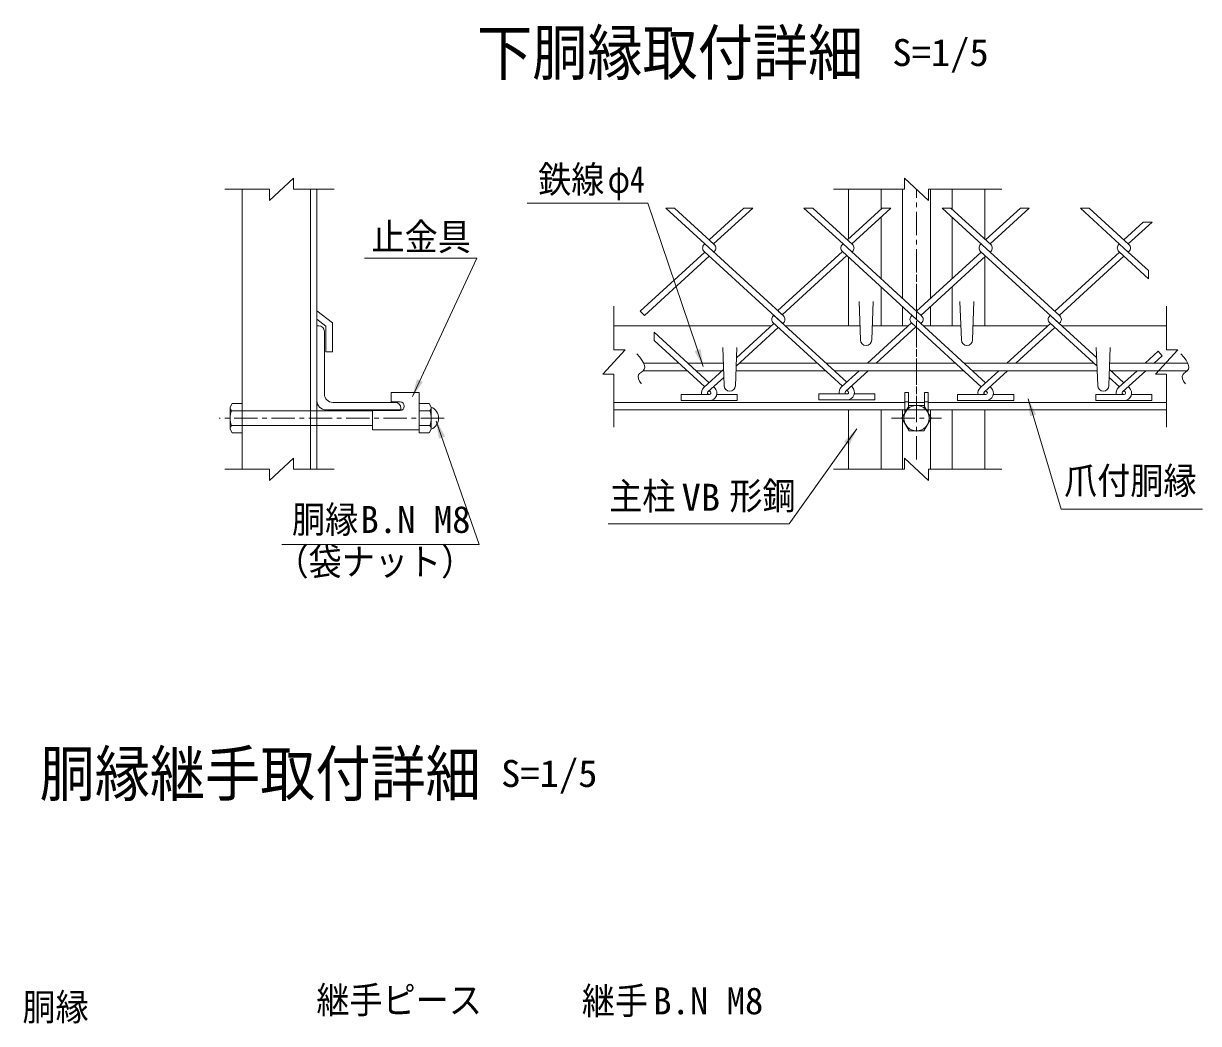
# Model space of a CAD drawing. Units: millimetres, scale not verified, with parts at other scales. Extents: x -4455 to 4455, y -3150 to 3150.
# Drawn here: x 781 to 2668, y -1538 to 69 of the extents above; entities that cross this region are included whole.
import ezdxf
from ezdxf.enums import TextEntityAlignment as Align

# ---------------------------------------------------------------- set-up
doc = ezdxf.new("R2010")
doc.units = ezdxf.units.MM
doc.header["$LTSCALE"] = 30
doc.linetypes.add('DASHED', pattern=[7.5, 6, -1.5])
doc.linetypes.add('USER1', pattern=[2, 1.25, -0.25, 0.25, -0.25])
doc.layers.add('0-4_7詳細', color=7, linetype='Continuous', lineweight=18)
doc.styles.add('ＭＳ ゴシック', font='')
doc.styles.get('ＭＳ ゴシック').set_extended_font_data('MS Gothic')

msp = doc.modelspace()

# ---------------------------------------------------------------- linework, layer by layer
at = {"layer": '0-4_7詳細', "color": 4}
for p, q in [((1214.8, -179.63), (1176.03, -215.63)), ((1214.8, -197.63), (1214.8, -179.63)), ((2196.04, -179.63), (2234.82, -215.63)), ((2196.04, -197.63), (2196.04, -179.63)), ((1176.03, -197.63), (1104.46, -197.63)), ((1176.03, -197.63), (1176.03, -215.63)), ((1214.8, -197.63), (1280.07, -197.63)), ((2196.04, -197.63), (2082.1, -197.63)), ((2234.82, -197.63), (2352.62, -197.63)), ((2234.82, -197.63), (2234.82, -215.63)), ((1729.34, -455.72), (1729.34, -385.53)), ((2617, -455.72), (2617, -385.53)), ((1729.34, -455.72), (1747.34, -455.72)), ((2599, -494.5), (2635, -455.72)), ((2617, -455.72), (2635, -455.72)), ((1729.34, -494.5), (1729.34, -580.08)), ((2617, -494.5), (2599, -494.5)), ((2617, -494.5), (2617, -580.08)), ((1214.8, -629.53), (1176.03, -665.53)), ((1214.8, -647.53), (1214.8, -629.53)), ((2196.04, -629.53), (2234.82, -665.53)), ((2196.04, -647.53), (2196.04, -629.53)), ((1176.03, -647.53), (1104.46, -647.53)), ((1176.03, -647.53), (1176.03, -665.53)), ((1214.8, -647.53), (1280.07, -647.53)), ((2196.04, -647.53), (2082.1, -647.53)), ((2234.82, -647.53), (2352.62, -647.53)), ((2234.82, -647.53), (2234.82, -665.53))]:
    msp.add_line(p, q, dxfattribs=at)
at = {"layer": '0-4_7詳細', "lineweight": 9}
for p, q in [((1132.23, -647.53), (1132.23, -197.63)), ((1241.73, -647.53), (1241.73, -197.63)), ((1252.23, -647.53), (1252.23, -197.63)), ((2105.93, -277.55), (2105.93, -197.63)), ((2158.43, -229.44), (2158.43, -197.63)), ((2192.93, -373.07), (2192.93, -197.63)), ((2237.93, -373.07), (2237.93, -197.63)), ((2272.43, -229.44), (2272.43, -197.63)), ((2324.93, -277.55), (2324.93, -197.63)), ((2158.43, -341.45), (2158.43, -242.46)), ((2272.43, -341.45), (2272.43, -242.46)), ((2105.93, -417.06), (2105.93, -306.37)), ((2324.93, -417.06), (2324.93, -306.37)), ((2158.43, -417.06), (2158.43, -354.47)), ((2272.43, -417.06), (2272.43, -354.47)), ((1252.23, -393), (1277.37, -412.44)), ((2123.18, -378.06), (2125.43, -439.56)), ((2145.68, -378.06), (2143.43, -439.56)), ((2192.93, -417.06), (2192.93, -386.09)), ((2237.93, -417.06), (2237.93, -386.09)), ((2285.18, -378.06), (2287.43, -439.56)), ((2307.68, -378.06), (2305.43, -439.56)), ((1252.23, -406.27), (1266.87, -417.59)), ((1277.37, -458.59), (1277.37, -412.44)), ((1252.23, -417.06), (1252.23, -537.06)), ((1252.23, -417.06), (1255.23, -417.06)), ((1264.23, -426.06), (1264.23, -526.56)), ((1266.87, -458.59), (1266.87, -417.59)), ((1982.1, -417.06), (1729.34, -417.06)), ((2124.61, -417.06), (2004.7, -417.06)), ((2201.99, -417.06), (2144.25, -417.06)), ((2286.61, -417.06), (2226.73, -417.06)), ((2426.16, -417.06), (2306.25, -417.06)), ((2617, -417.06), (2448.76, -417.06)), ((1904.18, -451.56), (1906.43, -513.06)), ((1926.68, -451.56), (1924.41, -513.72)), ((2504.18, -451.56), (2506.43, -513.06)), ((2526.68, -451.56), (2524.43, -513.06)), ((1277.37, -458.59), (1266.87, -458.59)), ((1847.04, -489.06), (1776.53, -489.06)), ((1833.94, -477.06), (1777.07, -477.06)), ((1905.11, -477.06), (1848.15, -477.06)), ((1903.53, -489.06), (1861.25, -489.06)), ((2069.07, -489.06), (1925.31, -489.06)), ((2055.97, -477.06), (1930.83, -477.06)), ((2278, -477.06), (2070.18, -477.06)), ((2291.09, -489.06), (2083.28, -489.06)), ((2500.03, -477.06), (2292.21, -477.06)), ((2505.55, -489.06), (2305.3, -489.06)), ((2651.07, -477.06), (2525.75, -477.06)), ((2650.54, -489.06), (2527.33, -489.06)), ((1371.66, -524.37), (1416.66, -524.37)), ((1371.66, -539.37), (1371.66, -524.37)), ((1416.66, -584.37), (1416.66, -524.37)), ((1882.39, -521.45), (1884.45, -523.34)), ((2148.35, -536.12), (2148.35, -526.52)), ((2196.68, -557.15), (2196.68, -524.37)), ((2228.18, -524.37), (2234.18, -524.37)), ((2228.18, -546.76), (2228.18, -524.37)), ((2234.18, -557.15), (2234.18, -524.37)), ((1113.03, -547.65), (1116.35, -541.89)), ((1277.73, -540.06), (1378.23, -540.06)), ((1371.66, -539.37), (1385.91, -539.37)), ((1416.66, -541.89), (1416.66, -588.93)), ((1432.53, -541.89), (1416.66, -541.89)), ((1435.86, -547.65), (1432.53, -541.89)), ((2196.68, -540.06), (1729.34, -540.06)), ((2202.68, -539.37), (2196.68, -539.37)), ((2228.18, -540.06), (2202.68, -540.06)), ((2228.18, -539.37), (2234.18, -539.37)), ((2617, -540.06), (2234.18, -540.06)), ((1115.09, -553.41), (1132.23, -553.41)), ((1252.23, -553.41), (1341.66, -553.41)), ((1341.66, -552.87), (1385.91, -552.87)), ((1341.66, -584.37), (1341.66, -552.87)), ((1433.8, -553.41), (1416.66, -553.41)), ((1435.86, -547.65), (1435.86, -583.17)), ((2196.68, -552.06), (1729.34, -552.06)), ((2080.43, -552.06), (2350.43, -552.06)), ((2105.93, -647.53), (2105.93, -552.06)), ((2158.43, -647.53), (2158.43, -552.06)), ((2192.93, -647.53), (2192.93, -552.06)), ((2199.15, -552.87), (2196.68, -552.87)), ((2231.24, -552.06), (2199.62, -552.06)), ((2231.71, -552.87), (2234.18, -552.87)), ((2617, -552.06), (2234.18, -552.06)), ((2237.93, -647.53), (2237.93, -552.06)), ((2272.43, -647.53), (2272.43, -552.06)), ((2324.93, -647.53), (2324.93, -552.06)), ((1115.09, -577.41), (1132.23, -577.41)), ((1252.23, -577.41), (1341.66, -577.41)), ((1341.66, -584.37), (1416.66, -584.37)), ((1433.8, -577.41), (1416.66, -577.41)), ((1116.35, -588.93), (1132.23, -588.93))]:
    msp.add_line(p, q, dxfattribs=at)
at = {"layer": '0-4_7詳細', "color": 1, "linetype": 'USER1'}
for p, q in [((2215.43, -631.56), (2215.43, -197.63)), ((2215.43, -566.96), (2215.43, -301.39)), ((1456.91, -565.41), (1095.11, -565.41)), ((2175.13, -565.41), (2255.78, -565.41))]:
    msp.add_line(p, q, dxfattribs=at)
at = {"layer": '0-4_7詳細', "color": 3}
for p, q in [((1812.48, -227.9), (1875.28, -285.45)), ((1812.48, -227.9), (1826.69, -227.9)), ((1826.69, -227.9), (1890.56, -286.43)), ((1882.39, -278.94), (1938.08, -227.9)), ((1889.49, -285.45), (1952.29, -227.9)), ((1938.08, -227.9), (1952.29, -227.9)), ((2034.51, -227.9), (2097.31, -285.45)), ((2034.51, -227.9), (2048.72, -227.9)), ((2048.72, -227.9), (2112.59, -286.43)), ((2104.42, -278.94), (2160.11, -227.9)), ((2111.52, -285.45), (2174.32, -227.9)), ((2160.11, -227.9), (2174.32, -227.9)), ((2256.54, -227.9), (2333.55, -298.47)), ((2256.54, -227.9), (2270.75, -227.9)), ((2270.75, -227.9), (2334.62, -286.43)), ((2326.44, -278.94), (2382.14, -227.9)), ((2333.55, -285.45), (2396.35, -227.9)), ((2382.14, -227.9), (2396.35, -227.9)), ((2478.57, -227.9), (2555.58, -298.47)), ((2478.57, -227.9), (2492.78, -227.9)), ((2492.78, -227.9), (2556.65, -286.43)), ((2548.47, -278.94), (2579.59, -250.42)), ((2555.58, -285.45), (2593.8, -250.42)), ((2579.59, -250.42), (2593.8, -250.42)), ((1882.39, -278.94), (1890.56, -286.43)), ((2104.42, -278.94), (2112.59, -286.43)), ((1771.37, -393.68), (1875.28, -298.47)), ((1874.21, -286.43), (1875.28, -285.45)), ((1874.21, -286.43), (1875.28, -285.45)), ((1874.21, -297.49), (2000.51, -413.22)), ((1875.28, -285.45), (2001.58, -401.18)), ((1889.49, -298.47), (1890.56, -297.49)), ((1889.49, -298.47), (1890.56, -297.49)), ((1992.33, -392.7), (2096.24, -297.49)), ((2096.24, -286.43), (2097.31, -285.45)), ((2096.24, -286.43), (2097.31, -285.45)), ((2096.24, -297.49), (2222.54, -413.22)), ((2097.31, -285.45), (2223.61, -401.18)), ((2111.52, -298.47), (2112.59, -297.49)), ((2111.52, -298.47), (2112.59, -297.49)), ((2215.43, -393.68), (2319.34, -298.47)), ((2318.27, -286.43), (2319.34, -285.45)), ((2318.27, -297.49), (2444.56, -413.22)), ((2318.27, -297.49), (2326.44, -304.98)), ((2333.55, -298.47), (2334.62, -297.49)), ((2333.55, -298.47), (2334.62, -297.49)), ((2333.55, -298.47), (2445.63, -401.18)), ((2437.46, -393.68), (2541.37, -298.47)), ((2540.3, -286.43), (2541.37, -285.45)), ((2540.3, -297.49), (2588.05, -341.25)), ((2540.3, -297.49), (2548.47, -304.98)), ((2555.58, -298.47), (2556.65, -297.49)), ((2555.58, -298.47), (2556.65, -297.49)), ((2555.58, -298.47), (2588.05, -328.23)), ((1778.48, -400.19), (1882.39, -304.98)), ((1999.44, -399.21), (2103.35, -304)), ((2222.54, -400.19), (2326.44, -304.98)), ((2444.56, -400.19), (2548.47, -304.98)), ((2588.05, -328.23), (2588.05, -341.25)), ((1778.48, -400.19), (1771.37, -393.68)), ((1993.4, -393.68), (2001.58, -401.18)), ((1926.06, -468.41), (1986.3, -413.22)), ((1984.16, -411.25), (2096.24, -513.96)), ((1985.23, -399.21), (2103.35, -507.45)), ((1985.23, -401.18), (1986.3, -400.19)), ((1985.23, -401.18), (1986.3, -400.19)), ((2000.51, -413.22), (2001.58, -412.23)), ((2000.51, -413.22), (2001.58, -412.23)), ((2136.51, -477.06), (2207.25, -412.23)), ((2207.25, -401.18), (2208.33, -400.19)), ((2207.25, -412.23), (2319.34, -514.94)), ((2208.33, -400.19), (2326.44, -508.43)), ((2222.54, -413.22), (2223.61, -412.23)), ((2222.54, -413.22), (2223.61, -412.23)), ((2360.68, -477.06), (2430.35, -413.22)), ((2429.28, -401.18), (2430.35, -400.19)), ((2429.28, -412.23), (2505.29, -481.88)), ((2429.28, -412.23), (2437.46, -419.73)), ((2430.35, -400.19), (2504.8, -468.41)), ((2444.56, -413.22), (2445.63, -412.23)), ((2444.56, -413.22), (2445.63, -412.23)), ((1793.94, -427.38), (1882.39, -508.43)), ((1793.94, -440.4), (1793.94, -427.38)), ((1925.57, -481.88), (1993.4, -419.73)), ((2150.72, -477.06), (2214.36, -418.74)), ((2374.89, -477.06), (2437.46, -419.73)), ((1793.94, -440.4), (1875.28, -514.94)), ((2582.71, -477.06), (2603.59, -457.93)), ((2596.92, -477.06), (2609.69, -465.35)), ((2603.59, -457.93), (2609.69, -465.35)), ((1873.85, -516.26), (1905.49, -487.26)), ((2094.8, -515.28), (2123.42, -489.06)), ((2101.29, -522.36), (2137.63, -489.06)), ((2317.9, -516.26), (2347.59, -489.06)), ((2324.39, -523.34), (2361.79, -489.06)), ((2525.37, -487.26), (2548.47, -508.43)), ((2539.93, -516.26), (2569.61, -489.06)), ((2546.41, -523.34), (2583.82, -489.06)), ((1880.33, -523.34), (1905.95, -499.86)), ((2524.91, -499.86), (2541.37, -514.94)), ((1882.82, -527.51), (1837.39, -527.51)), ((1837.39, -537.11), (1837.39, -527.51)), ((1881.95, -527.51), (1882.82, -527.51)), ((1889.49, -514.94), (1890.93, -516.26)), ((1894.58, -527.51), (1927.39, -527.51)), ((1927.39, -537.11), (1927.39, -527.51)), ((2058.35, -536.12), (2058.35, -526.52)), ((2103.78, -526.52), (2058.35, -526.52)), ((2102.91, -526.52), (2103.78, -526.52)), ((2103.35, -520.47), (2105.4, -522.36)), ((2110.45, -513.96), (2111.89, -515.28)), ((2115.54, -526.52), (2148.35, -526.52)), ((2281.44, -537.11), (2281.44, -527.51)), ((2326.88, -527.51), (2281.44, -527.51)), ((2326.01, -527.51), (2326.88, -527.51)), ((2326.44, -521.45), (2328.5, -523.34)), ((2333.55, -514.94), (2334.99, -516.26)), ((2338.64, -527.51), (2371.44, -527.51)), ((2371.44, -537.11), (2371.44, -527.51)), ((2548.91, -527.51), (2503.47, -527.51)), ((2503.47, -537.11), (2503.47, -527.51)), ((2541.37, -514.94), (2539.93, -516.26)), ((2548.47, -521.45), (2546.42, -523.34)), ((2548.04, -527.51), (2548.91, -527.51)), ((2548.47, -521.45), (2550.53, -523.34)), ((2555.58, -514.94), (2557.01, -516.26)), ((2560.67, -527.51), (2593.47, -527.51)), ((2593.47, -537.11), (2593.47, -527.51)), ((1882.82, -537.11), (1837.39, -537.11)), ((1881.95, -537.11), (1927.39, -537.11)), ((2103.78, -536.12), (2058.35, -536.12)), ((2102.91, -536.12), (2148.35, -536.12)), ((2326.88, -537.11), (2281.44, -537.11)), ((2326.01, -537.11), (2371.44, -537.11)), ((2548.91, -537.11), (2503.47, -537.11)), ((2548.04, -537.11), (2593.47, -537.11))]:
    msp.add_line(p, q, dxfattribs=at)
at = {"layer": '0-4_7詳細', "color": 3, "linetype": 'DASHED'}
for p, q in [((1132.23, -553.41), (1252.23, -553.41)), ((1132.23, -577.41), (1252.23, -577.41))]:
    msp.add_line(p, q, dxfattribs=at)
at = {"layer": '0-4_7詳細', "color": 1}
for points in [[(1589.9, -219.89), (1783.81, -219.89), (1872.65, -482.3)], [(1328.87, -308.12), (1509.41, -308.12), (1405.88, -530.34)], [(2674.92, -711.67), (2447.67, -711.67), (2394.55, -534.24)], [(1196.16, -768.47), (1513.14, -768.47), (1444.06, -570)], [(1720.23, -735.35), (2010.95, -735.35), (2119.45, -582.77)]]:
    msp.add_lwpolyline(points, dxfattribs=at)
at = {"layer": '0-4_7詳細', "color": 4}
for points in [[(1729.34, -494.5), (1711.34, -494.5), (1747.34, -455.72)], [(1773.34, -510.33), (1773.02, -509.94), (1770.36, -505.74), (1768.8, -501.98), (1768.33, -498.67), (1768.95, -495.79), (1770.67, -493.36), (1773.49, -491.37), (1776.32, -489.37), (1778.07, -486.88), (1778.75, -483.93), (1778.36, -480.5), (1776.89, -476.59), (1774.35, -472.21), (1770.74, -467.35), (1766.05, -462.01)], [(2647.34, -510.33), (2647.03, -509.94), (2644.36, -505.74), (2642.8, -501.98), (2642.33, -498.67), (2642.95, -495.79), (2644.67, -493.36), (2647.49, -491.37), (2650.32, -489.37), (2652.07, -486.88), (2652.75, -483.93), (2652.36, -480.5), (2650.9, -476.59), (2648.35, -472.21), (2644.74, -467.35), (2640.05, -462.01)]]:
    msp.add_lwpolyline(points, dxfattribs=at)
at = {"layer": '0-4_7詳細', "lineweight": 9}
for points in [[(2202.68, -546.76), (2202.68, -524.37), (2196.68, -524.37)], [(1116.35, -541.89), (1132.23, -541.89), (1132.23, -588.93)], [(1113.03, -547.65), (1113.03, -583.17), (1116.35, -588.93)], [(1267.23, -552.06), (1387.23, -552.06), (1387.23, -549.06)], [(1435.86, -583.17), (1432.53, -588.93), (1416.66, -588.93)]]:
    msp.add_lwpolyline(points, dxfattribs=at)
at = {"layer": '0-4_7詳細', "color": 3}
msp.add_lwpolyline([(2238.95, -565.41), (2227.19, -585.78), (2203.67, -585.78), (2191.91, -565.41), (2203.67, -545.04), (2227.19, -545.04)], close=True, dxfattribs=at)
msp.add_circle((2215.43, -565.41), 20.4, dxfattribs=at)
for centre, radius, start, end in [((1879.28, -291.96), 7.5, 132.5, 227.5), ((1885.5, -291.96), 7.5, 312.5, 47.5), ((2101.31, -291.96), 7.5, 132.5, 227.5), ((2107.52, -291.96), 7.5, 312.5, 47.5), ((2323.34, -291.96), 7.5, 132.5, 227.5), ((2329.55, -291.96), 7.5, 312.5, 47.5), ((2545.36, -291.96), 7.5, 132.5, 227.5), ((2551.58, -291.96), 7.5, 312.5, 47.5), ((1990.29, -406.7), 7.5, 132.5, 227.5), ((1996.51, -406.7), 7.5, 312.5, 47.5), ((2212.32, -406.7), 7.5, 132.5, 227.5), ((2218.54, -406.7), 7.5, 312.5, 47.5), ((2434.35, -406.7), 7.5, 132.5, 227.5), ((2440.57, -406.7), 7.5, 312.5, 47.5), ((1881.95, -525.11), 12, 132.5, 191.53696), ((1881.95, -525.11), 2.4, 132.5, 270), ((1882.82, -525.11), 12, 270, 47.5), ((1882.82, -525.11), 2.4, 270, 47.5), ((2102.91, -524.12), 12, 132.5, 191.53696), ((2102.91, -524.12), 2.4, 132.5, 270), ((2103.78, -524.12), 12, 270, 47.5), ((2103.78, -524.12), 2.4, 270, 47.5), ((2326.01, -525.11), 12, 132.5, 191.53696), ((2326.01, -525.11), 2.4, 132.5, 270), ((2326.88, -525.11), 12, 270, 47.5), ((2326.88, -525.11), 2.4, 270, 47.5), ((2548.04, -525.11), 12, 132.5, 191.53696), ((2548.04, -525.11), 2.4, 132.5, 270), ((2548.91, -525.11), 12, 270, 47.5), ((2548.91, -525.11), 2.4, 270, 47.5)]:
    msp.add_arc(centre, radius, start, end, dxfattribs=at)
at = {"layer": '0-4_7詳細', "lineweight": 9}
for centre, radius, start, end in [((1255.23, -426.06), 9, 0, 90), ((2134.43, -439.56), 9, 180, 0), ((2296.43, -439.56), 9, 180, 0), ((1277.73, -526.56), 13.5, 180, 270), ((1915.43, -513.06), 9, 180, 0), ((2515.43, -513.06), 9, 180, 0), ((1267.23, -537.06), 15, 180, 270), ((1378.23, -549.06), 9, 0, 90), ((1385.91, -546.12), 6.75, 270, 90), ((1122.11, -547.65), 9.09, 180, 219.3382), ((1149.03, -565.41), 36, 160.52878, 199.47122), ((1426.77, -547.65), 9.09, 320.6618, 0), ((1399.86, -565.41), 36, 340.52878, 19.47122), ((1428.71, -565.41), 19.14, 291.90813, 68.09187), ((1122.11, -583.17), 9.09, 140.6618, 180), ((1426.77, -583.17), 9.09, 0, 39.3382)]:
    msp.add_arc(centre, radius, start, end, dxfattribs=at)
at = {"layer": '0-4_7詳細', "color": 1}
for points in [[(1873.3, -484.19), (1858.74, -457.45), (1868.61, -454.11)], [(1405.03, -532.15), (1412.98, -502.76), (1422.43, -507.16)], [(2393.97, -532.32), (2407.57, -559.57), (2397.59, -562.56)], [(1443.4, -568.12), (1458.18, -594.74), (1448.34, -598.16)], [(2120.61, -581.14), (2107.47, -608.61), (2098.98, -602.57)]]:
    msp.add_solid(points, dxfattribs=at)

# ---------------------------------------------------------------- texts
at = {"layer": '0-4_7詳細', "style": 'ＭＳ ゴシック', "width": 0.9}
for s, p in [('下胴縁取付詳細', (1509.6, -35.6)), ('胴縁継手取付詳細', (806.93, -1194.39))]:
    msp.add_text(s, height=72.14, dxfattribs=at).set_placement(p, align=Align.BOTTOM_LEFT)
at = {"layer": '0-4_7詳細', "color": 3, "style": 'ＭＳ ゴシック'}
for s, width, p in [('S=1/5', 1.05, (2176.56, -12.43)), ('鉄線', 0.9, (1607.58, -216.26)), ('φ4', 0.8, (1719.37, -216.26)), ('止金具', 0.9, (1340.03, -308.64)), ('爪付胴縁', 0.9, (2452.4, -700.54)), ('主柱', 0.9, (1721.67, -725.41)), ('VB', 1.05, (1838.07, -727.22)), ('形鋼', 0.9, (1914.75, -724.97)), ('胴縁', 0.9, (1212.24, -762.82)), ('（袋ナット）', 0.9, (1185.85, -830.7)), ('S=1/5', 1.05, (1548.1, -1171.07)), ('胴縁', 0.9, (779.35, -1546.46)), ('継手ピース', 0.9, (1251.45, -1535.19)), ('継手', 0.9, (1677.77, -1536.44))]:
    msp.add_text(s, height=43.33, dxfattribs=dict(at, width=width)).set_placement(p, align=Align.BOTTOM_LEFT)
for p in [(1322.13, -762.82), (1792.48, -1536.44)]:
    msp.add_text('B.N M8', height=43.33, dxfattribs=at).set_placement(p, align=Align.BOTTOM_LEFT)

doc.saveas('drawing.dxf')
